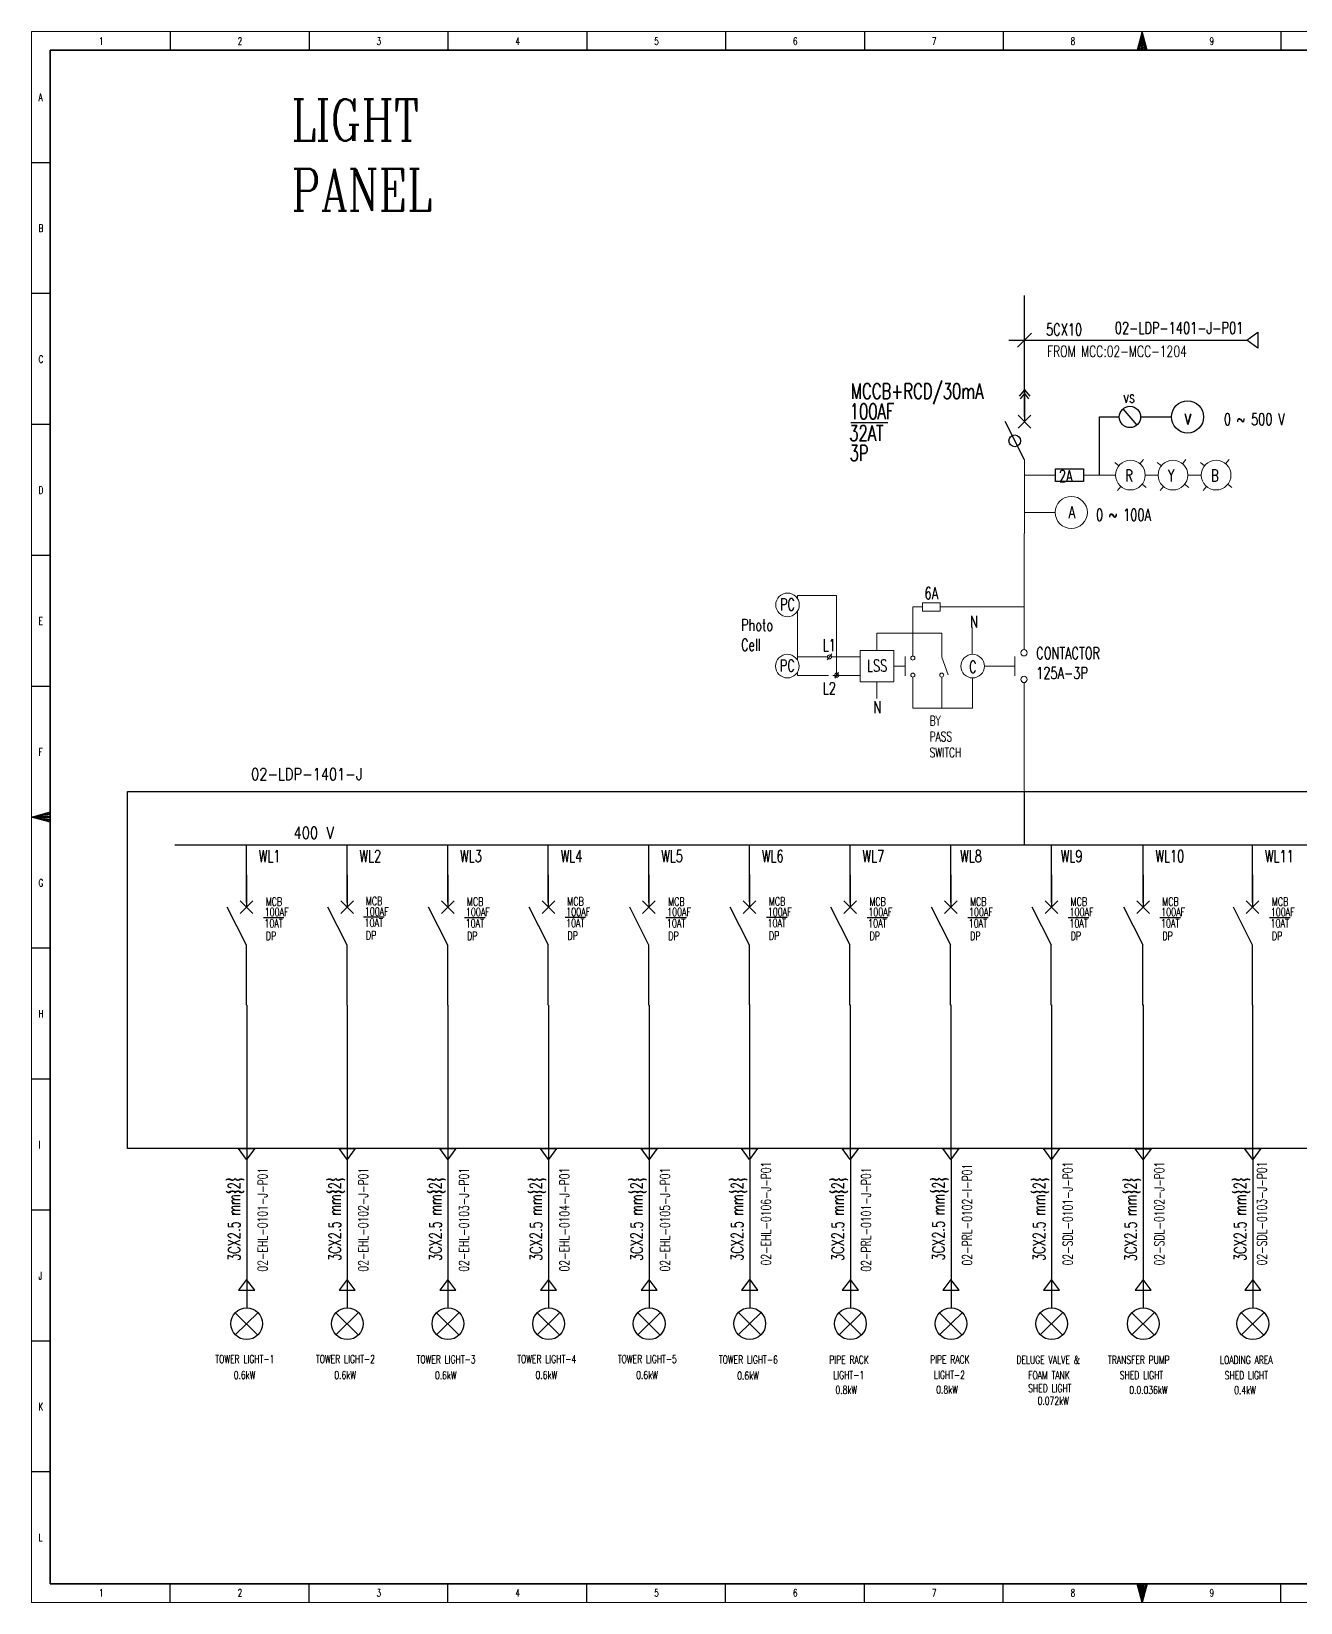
# Model space of a CAD drawing. Header units: millimetres. Extents: x 3292726 to 8935364, y 4222064 to 4817603.
# Drawn here: x 8094960 to 8575127, y 4223330 to 4817555 of the extents above; entities that cross this region are included whole.
import ezdxf
from ezdxf.enums import TextEntityAlignment as Align

# ---------------------------------------------------------------- set-up
doc = ezdxf.new("R2010")
doc.units = ezdxf.units.MM
for name, color, linetype in [('ELECTRICAL', 7, 'Continuous'), ('Label', 7, 'Continuous'), ('LGT1', 7, 'Continuous')]:
    doc.layers.add(name, color=color, linetype=linetype)
doc.styles.add('HZTXT', font='simplexs.shx', dxfattribs={"width": 0.7, "bigfont": 'hztxt.shx'})
doc.styles.add('ROMANS', font='txt.shx', dxfattribs={"width": 0.85})
doc.styles.get("Standard").update_dxf_attribs({"font": 'romanc.SHX', "width": 0.75, "bigfont": 'hztxt.shx'})
doc.styles.add('TEG BORDER', font='txt_qlt.shx', dxfattribs={"width": 0.7, "bigfont": 'hztxt.shx'})

# ---------------------------------------------------------------- blocks, each defined once
blk = doc.blocks.new('TEG BORDER A2')
for p, q in [((37.12, 420), (37.12, 415)), ((74.25, 420), (74.25, 415)), ((111.38, 420), (111.38, 415)), ((148.5, 420), (148.5, 415)), ((185.63, 420), (185.63, 415)), ((222.75, 420), (222.75, 415)), ((259.88, 420), (259.88, 415)), ((297, 420), (297, 415)), ((334.12, 420), (334.12, 415)), ((0, 385), (5, 385)), ((0, 350), (5, 350)), ((0, 315), (5, 315)), ((0, 280), (5, 280)), ((0, 245), (5, 245)), ((5, 210), (0, 210)), ((1.25, 210), (3.75, 210)), ((0, 175), (5, 175)), ((0, 140), (5, 140)), ((0, 105), (5, 105)), ((0, 70), (5, 70)), ((0, 35), (5, 35)), ((37.12, 0), (37.12, 5)), ((74.25, 0), (74.25, 5)), ((111.38, 0), (111.38, 5)), ((148.5, 0), (148.5, 5)), ((185.63, 0), (185.63, 5)), ((222.75, 0), (222.75, 5)), ((259.88, 0), (259.88, 5)), ((297, 0), (297, 5)), ((334.12, 0), (334.12, 5))]:
    blk.add_line(p, q)
at = {"linetype": 'Continuous'}
for p, q in [((489, 415), (5, 415)), ((5, 415), (5, 5)), ((5, 5), (489, 5))]:
    blk.add_line(p, q, dxfattribs=at)
at = {"color": 5, "lineweight": 15}
blk.add_lwpolyline([(0, 420), (594, 420), (594, 0), (0, 0)], close=True, dxfattribs=at)
for points in [[(297, 420), (295.66, 415), (298.34, 415), (297, 420), (296, 415), (296.33, 415), (297, 420), (296.67, 415), (297.33, 415), (297, 420), (297.67, 415), (298, 415), (297, 420)], [(0, 210), (5, 211.34), (5, 208.66), (0, 210), (5, 211), (5, 210.67), (0, 210), (5, 210.33), (5, 209.67), (0, 210), (5, 209.33), (5, 209), (0, 210)], [(297, 0), (295.66, 5), (298.34, 5), (297, 0), (296, 5), (296.33, 5), (297, 0), (296.67, 5), (297.33, 5), (297, 0), (297.67, 5), (298, 5), (297, 0)]]:
    blk.add_lwpolyline(points)
blk.add_lwpolyline([(5, 415), (589, 415), (589, 5), (5, 5)], close=True)
at = {"char_height": 2, "width": 2, "style": 'TEG BORDER'}
for s, insert, attachment_point in [('1', (18.05, 418.41), 1), ('2', (55.17, 418.41), 1), ('3', (92.3, 418.41), 1), ('4', (129.42, 418.41), 1), ('5', (166.55, 418.41), 1), ('6', (203.67, 418.41), 1), ('7', (240.8, 418.41), 1), ('8', (277.92, 418.41), 1), ('9', (315.05, 418.41), 1), ('A', (1.91, 403.39), 1), ('B', (1.91, 368.39), 1), ('C', (1.91, 333.39), 1), ('D', (1.91, 298.39), 1), ('E', (1.91, 263.39), 1), ('F', (1.91, 228.39), 1), ('G', (1.91, 193.39), 1), ('H', (1.91, 158.39), 1), ('I', (1.91, 123.39), 1), ('J', (1.91, 88.39), 1), ('K', (1.91, 53.39), 1), ('L', (1.91, 18.39), 1), ('1', (18.05, 1.59), 7), ('2', (55.17, 1.59), 7), ('3', (92.3, 1.59), 7), ('4', (129.42, 1.59), 7), ('5', (166.55, 1.59), 7), ('6', (203.67, 1.59), 7), ('7', (240.8, 1.59), 7), ('8', (277.92, 1.59), 7), ('9', (315.05, 1.59), 7)]:
    blk.add_mtext(s, dxfattribs=dict(at, insert=insert, attachment_point=attachment_point))
blk = doc.blocks.new('cb')
at = {"color": 7, "linetype": 'Continuous'}
for p, q in [((1409.02, -2241.93), (1413.02, -2245.93)), ((1413.02, -2241.93), (1409.02, -2245.93)), ((1411.02, -2255.93), (1404.95, -2243.93))]:
    blk.add_line(p, q, dxfattribs=at)

msp = doc.modelspace()

# ---------------------------------------------------------------- linework, layer by layer
at = {"color": 7, "lineweight": -3}
for p, q in [((8470629, 4671747), (8470629, 4717628)), ((8470629, 4682256), (8470629, 4669965)), ((8470513, 4530453), (8470513, 4509904)), ((8176325, 4488102), (8176325, 4509904)), ((8214392, 4488102), (8214392, 4509904)), ((8252459, 4488102), (8252459, 4509904)), ((8290525, 4488102), (8290525, 4509904)), ((8328592, 4488102), (8328592, 4509904)), ((8366658, 4488169), (8366658, 4509971)), ((8404725, 4488102), (8404725, 4509904)), ((8442791, 4488102), (8442791, 4509904)), ((8480858, 4488102), (8480858, 4509904)), ((8515525, 4488102), (8515525, 4509904)), ((8556969, 4488102), (8556969, 4509904)), ((8176325, 4498611), (8176325, 4486319)), ((8214392, 4498611), (8214392, 4486319)), ((8252459, 4498611), (8252459, 4486319)), ((8290525, 4498611), (8290525, 4486319)), ((8328592, 4498611), (8328592, 4486319)), ((8366658, 4498678), (8366658, 4486387)), ((8404725, 4498611), (8404725, 4486319)), ((8442791, 4498611), (8442791, 4486319)), ((8480858, 4498611), (8480858, 4486319)), ((8515525, 4498611), (8515525, 4486319)), ((8556969, 4498611), (8556969, 4486319)), ((8176409, 4449319), (8176409, 4334795)), ((8214476, 4449319), (8214476, 4334795)), ((8252543, 4449319), (8252543, 4334795)), ((8290609, 4449319), (8290609, 4334795)), ((8328676, 4449319), (8328676, 4334795)), ((8366672, 4449532), (8366742, 4334862)), ((8404739, 4449464), (8404809, 4334795)), ((8442805, 4449464), (8442875, 4334795)), ((8480872, 4449464), (8480942, 4334795)), ((8515539, 4449464), (8515609, 4334795)), ((8556983, 4449464), (8557053, 4334795)), ((8172083, 4332953), (8180618, 4324519)), ((8172109, 4324611), (8180691, 4332999)), ((8210150, 4332953), (8218685, 4324519)), ((8210176, 4324611), (8218757, 4332999)), ((8248217, 4332953), (8256752, 4324519)), ((8248242, 4324611), (8256824, 4332999)), ((8286283, 4332953), (8294818, 4324519)), ((8286309, 4324611), (8294890, 4332999)), ((8324350, 4332953), (8332885, 4324519)), ((8324376, 4324611), (8332957, 4332999)), ((8362416, 4333020), (8370951, 4324586)), ((8362442, 4324678), (8371024, 4333066)), ((8400483, 4332953), (8409018, 4324519)), ((8400509, 4324611), (8409090, 4332999)), ((8438549, 4332953), (8447084, 4324519)), ((8438575, 4324611), (8447157, 4332999)), ((8476616, 4332953), (8485151, 4324519)), ((8476642, 4324611), (8485223, 4332999)), ((8511283, 4332953), (8519818, 4324519)), ((8511309, 4324611), (8519890, 4332999)), ((8552727, 4332953), (8561262, 4324519)), ((8552753, 4324611), (8561335, 4332999))]:
    msp.add_line(p, q, dxfattribs=at)
at = {"linetype": 'ByBlock', "lineweight": -3}
for p, q in [((8464736, 4700791), (8554833, 4700791)), ((8473266, 4703428), (8467992, 4698154)), ((8470629, 4681956), (8468603, 4679557)), ((8470629, 4680583), (8469019, 4678618)), ((8470629, 4681956), (8472655, 4679557)), ((8470629, 4680583), (8472239, 4678618)), ((8149216, 4509904), (8754333, 4509904))]:
    msp.add_line(p, q, dxfattribs=at)
at = {"lineweight": -3}
for p, q in [((8405018, 4669691), (8418930, 4669691)), ((8182723, 4482433), (8190490, 4482433)), ((8220594, 4482629), (8228361, 4482629)), ((8258856, 4482433), (8266623, 4482433)), ((8296835, 4482520), (8304602, 4482520)), ((8334990, 4482433), (8342756, 4482433)), ((8373056, 4482500), (8380823, 4482500)), ((8411123, 4482433), (8418890, 4482433)), ((8449189, 4482433), (8456956, 4482433)), ((8487256, 4482433), (8495023, 4482433)), ((8521923, 4482433), (8529690, 4482433)), ((8563367, 4482433), (8571134, 4482433)), ((8176325, 4449319), (8176325, 4471919)), ((8214392, 4449319), (8214392, 4471919)), ((8252459, 4449319), (8252459, 4471919)), ((8290525, 4449319), (8290525, 4471919)), ((8328592, 4449319), (8328592, 4471919)), ((8366588, 4449386), (8366588, 4472030)), ((8404655, 4449319), (8404655, 4471962)), ((8442721, 4449319), (8442721, 4471962)), ((8480788, 4449319), (8480788, 4471962)), ((8515455, 4449319), (8515455, 4471962)), ((8556899, 4449319), (8556899, 4471962))]:
    msp.add_line(p, q, dxfattribs=at)
at = {"linetype": 'ByBlock', "lineweight": 13}
for p, q in [((8470614, 4627639), (8470614, 4655608)), ((8470614, 4635645), (8482311, 4635645)), ((8470513, 4583746), (8470513, 4627639)), ((8450886, 4581963), (8450885, 4592187)), ((8439382, 4580897), (8441773, 4574233)), ((8414870, 4571611), (8414870, 4565323)), ((8470513, 4571275), (8470513, 4530675))]:
    msp.add_line(p, q, dxfattribs=at)
at = {"lineweight": 13}
for p, q in [((8506356, 4653282), (8504788, 4654533)), ((8514340, 4654061), (8515650, 4655626)), ((8522473, 4653282), (8520905, 4654533)), ((8530457, 4654061), (8531767, 4655626)), ((8538794, 4653282), (8537226, 4654533)), ((8546778, 4654061), (8548088, 4655626)), ((8470614, 4649750), (8482435, 4649750)), ((8493035, 4649750), (8505108, 4649750)), ((8505856, 4643927), (8507121, 4645438)), ((8516718, 4645020), (8515148, 4646272)), ((8521973, 4643927), (8523238, 4645438)), ((8532835, 4645020), (8531265, 4646272)), ((8538294, 4643927), (8539559, 4645438)), ((8549156, 4645020), (8547587, 4646272)), ((8384835, 4604164), (8399607, 4604164)), ((8399607, 4574012), (8399607, 4604164)), ((8428432, 4599872), (8428432, 4581328)), ((8470513, 4599872), (8438830, 4599872)), ((8384814, 4598319), (8384749, 4580411)), ((8414870, 4589929), (8439382, 4589929)), ((8439382, 4589929), (8439382, 4580897)), ((8395980, 4579847), (8397816, 4582113)), ((8397684, 4581001), (8408525, 4581001)), ((8466996, 4577506), (8455505, 4577506)), ((8466996, 4577506), (8466996, 4581173)), ((8466996, 4577506), (8466996, 4573839)), ((8408525, 4574012), (8398099, 4574012)), ((8398859, 4572927), (8400355, 4575097)), ((8428432, 4573333), (8428432, 4561629)), ((8439382, 4573335), (8439382, 4561629)), ((8451045, 4573047), (8451045, 4561629)), ((8428432, 4561629), (8451045, 4561629))]:
    msp.add_line(p, q, dxfattribs=at)
at = {"linetype": 'ByBlock', "lineweight": 5}
for p, q in [((8516353, 4649750), (8521225, 4649750)), ((8532470, 4649750), (8537546, 4649750))]:
    msp.add_line(p, q, dxfattribs=at)
at = {"lineweight": 5}
for p, q in [((8384835, 4604164), (8384831, 4602992)), ((8432034, 4599872), (8428432, 4599872)), ((8414870, 4583401), (8414870, 4589929)), ((8421215, 4577506), (8425543, 4577506)), ((8425543, 4577506), (8425543, 4581173)), ((8425543, 4577506), (8425543, 4573839))]:
    msp.add_line(p, q, dxfattribs=at)
at = {"linetype": 'ByBlock', "lineweight": -3}
msp.add_lwpolyline([(8558920, 4703841), (8558920, 4697741), (8554833, 4700791), (8558920, 4703841)], dxfattribs=at)
at = {"lineweight": 13}
for points in [[(8438830, 4601397), (8438830, 4598347), (8432034, 4598347), (8432034, 4601397)], [(8408525, 4583401), (8421215, 4583401), (8421215, 4571611), (8408525, 4571611)]]:
    msp.add_lwpolyline(points, close=True, dxfattribs=at)
for points in [[(8384749, 4579822), (8384749, 4581001), (8396142, 4581001)], [(8396557, 4574012), (8384749, 4574012), (8384749, 4575190)]]:
    msp.add_lwpolyline(points, dxfattribs=at)
msp.add_lwpolyline([(8131324, 4530027), (8768871, 4530027), (8768871, 4395050), (8131324, 4395050)], close=True)
at = {"lineweight": -3}
msp.add_circle((8466993, 4662713), 2215, dxfattribs=at)
at = {"lineweight": 13}
for centre, radius in [((8510730, 4649750), 5623), ((8526847, 4649750), 5623), ((8543169, 4649750), 5623), ((8381024, 4600669), 4460), ((8380937, 4577506), 4460), ((8396913, 4581001), 771), ((8451045, 4577506), 4460), ((8470513, 4582544), 1202), ((8428432, 4580558), 771), ((8399646, 4574069), 771), ((8428432, 4574103), 771), ((8439363, 4574105), 771), ((8470513, 4572478), 1202)]:
    msp.add_circle(centre, radius, dxfattribs=at)
at = {"linetype": 'ByBlock', "lineweight": 13}
msp.add_circle((8488380, 4635645), 6069, dxfattribs=at)
at = {"color": 7, "lineweight": -3}
for centre in [(8176409, 4328795), (8214476, 4328795), (8252543, 4328795), (8290609, 4328795), (8328676, 4328795), (8366742, 4328862), (8404809, 4328795), (8442875, 4328795), (8480942, 4328795), (8515609, 4328795), (8557053, 4328795)]:
    msp.add_circle(centre, 6000, dxfattribs=at)
at = {"layer": 'ELECTRICAL', "lineweight": -3}
for points in [[(8173335, 4395050), (8179436, 4395050), (8176385, 4390963), (8173335, 4395050)], [(8211402, 4395050), (8217502, 4395050), (8214452, 4390963), (8211402, 4395050)], [(8249468, 4395050), (8255569, 4395050), (8252519, 4390963), (8249468, 4395050)], [(8287535, 4395050), (8293635, 4395050), (8290585, 4390963), (8287535, 4395050)], [(8325602, 4395050), (8331702, 4395050), (8328652, 4390963), (8325602, 4395050)], [(8363620, 4395053), (8369721, 4395053), (8366671, 4390965), (8363620, 4395053)], [(8401719, 4395050), (8407820, 4395050), (8404769, 4390963), (8401719, 4395050)], [(8439788, 4395050), (8445889, 4395050), (8442838, 4390963), (8439788, 4395050)], [(8477855, 4395050), (8483955, 4395050), (8480905, 4390963), (8477855, 4395050)], [(8512522, 4394980), (8518622, 4394980), (8515572, 4390893), (8512522, 4394980)], [(8553966, 4395050), (8560067, 4395050), (8557016, 4390963), (8553966, 4395050)], [(8173334, 4341458), (8179435, 4341458), (8176385, 4345546), (8173334, 4341458)], [(8211401, 4341458), (8217501, 4341458), (8214451, 4345546), (8211401, 4341458)], [(8249468, 4341458), (8255568, 4341458), (8252518, 4345546), (8249468, 4341458)], [(8287534, 4341458), (8293634, 4341458), (8290584, 4345546), (8287534, 4341458)], [(8325601, 4341458), (8331701, 4341458), (8328651, 4345546), (8325601, 4341458)], [(8363667, 4341526), (8369768, 4341526), (8366717, 4345613), (8363667, 4341526)], [(8401734, 4341458), (8407834, 4341458), (8404784, 4345546), (8401734, 4341458)], [(8439800, 4341458), (8445901, 4341458), (8442851, 4345546), (8439800, 4341458)], [(8477867, 4341458), (8483967, 4341458), (8480917, 4345546), (8477867, 4341458)], [(8512534, 4341458), (8518634, 4341458), (8515584, 4345546), (8512534, 4341458)], [(8553978, 4341458), (8560079, 4341458), (8557028, 4345546), (8553978, 4341458)]]:
    msp.add_lwpolyline(points, dxfattribs=at)
at = {"layer": 'LGT1', "color": 7, "lineweight": -3}
for p, q in [((8499071, 4649750), (8499071, 4671738)), ((8499071, 4671738), (8506540, 4671738)), ((8507935, 4674789), (8513211, 4668688)), ((8514606, 4671738), (8526302, 4671738))]:
    msp.add_line(p, q, dxfattribs=at)
msp.add_lwpolyline([(8493035, 4652128), (8493035, 4647371), (8482435, 4647371), (8482435, 4652128)], close=True, dxfattribs=at)
for centre, radius in [((8532371, 4671738), 6069), ((8510573, 4671738), 4033)]:
    msp.add_circle(centre, radius, dxfattribs=at)

# ---------------------------------------------------------------- block references
at = {"xscale": 1414.822142748791, "yscale": 1414.822142748791, "zscale": 1414.822142748791}
msp.add_blockref('TEG BORDER A2', (8094960, 4223330), dxfattribs=at)
at = {"lineweight": -3, "xscale": 1200, "yscale": 1200, "zscale": 1200}
for p in [(6777411, 7362681), (6483107, 7179035), (6521174, 7179035), (6559240, 7179035), (6597307, 7179035), (6635373, 7179035), (6673440, 7179103), (6711506, 7179035), (6749573, 7179035), (6787640, 7179035), (6822307, 7179035), (6863751, 7179035)]:
    msp.add_blockref('cb', p, dxfattribs=at)

# ---------------------------------------------------------------- texts
at = {"linetype": 'ByBlock', "lineweight": -3, "style": 'HZTXT', "width": 0.7}
msp.add_text('02-LDP-1401-J-P01', height=4500, dxfattribs=at).set_placement((8504847, 4703156))
at = {"lineweight": -3, "style": 'ROMANS', "width": 0.8}
for s, p in [('02-LDP-1401-J', (8178067, 4534423)), ('400 V', (8194149, 4512202))]:
    msp.add_text(s, height=4500, dxfattribs=at).set_placement(p)
at = {"color": 7, "lineweight": -3, "style": 'HZTXT', "width": 0.7}
for s, p in [('TOWER LIGHT-1 ', (8164543, 4313927)), ('TOWER LIGHT-2 ', (8202610, 4313927)), ('TOWER LIGHT-3 ', (8240675, 4313811)), ('TOWER LIGHT-4 ', (8278743, 4313927)), ('TOWER LIGHT-5 ', (8316810, 4313927)), ('TOWER LIGHT-6 ', (8355034, 4313721)), ('PIPE RACK  ', (8396828, 4313687)), ('PIPE RACK  ', (8434953, 4313746)), ('DELUGE VALVE &', (8467612, 4313639)), ('TRANSFER PUMP ', (8502279, 4313639)), ('LOADING AREA ', (8544656, 4313600)), ('0.6kW', (8171506, 4307881)), ('0.6kW', (8209573, 4307881)), ('0.6kW', (8247638, 4307765)), ('0.6kW', (8285706, 4307881)), ('0.6kW', (8323773, 4307881)), ('0.6kW', (8361997, 4307675)), ('LIGHT-1', (8398314, 4307882)), ('LIGHT-2', (8436439, 4307942)), ('FOAM TANK', (8472083, 4307834)), ('SHED LIGHT', (8506750, 4307834)), ('SHED LIGHT', (8546429, 4307795)), ('0.8kW', (8399168, 4302285)), ('0.8kW', (8437293, 4302345)), ('SHED LIGHT', (8472083, 4302889)), ('0.0.036kW', (8510331, 4302237)), ('0.4kW', (8550010, 4302198)), ('0.072kW', (8475664, 4298180))]:
    msp.add_text(s, height=3000, dxfattribs=at).set_placement(p)
at = {"lineweight": 5}
note = msp.add_mtext_dynamic_manual_height_columns('LIGHT ', width=261.03, gutter_width=56736, heights=[7.73, 0], dxfattribs=dict(at, insert=(8136293, 4791997), char_height=15859.1, attachment_point=1))
for column, words in zip(note.columns.linked_columns, ['PANEL']):
    column.text = words
at = {"layer": 'ELECTRICAL', "linetype": 'Continuous', "style": 'HZTXT', "width": 0.7}
msp.add_text('FROM MCC:02-MCC-1204', height=4244.47, dxfattribs=at).set_placement((8479231, 4696562), align=Align.MIDDLE_LEFT)
at = {"layer": 'Label', "color": 7, "lineweight": -3, "style": 'HZTXT', "width": 0.7}
msp.add_text('100AF', height=5850, dxfattribs=at).set_placement((8404541, 4670933))
at = {"layer": 'LGT1', "color": 7, "lineweight": -3, "style": 'HZTXT', "width": 0.7}
for s, height, p in [('5CX10', 4500, (8478828, 4702551)), ('MCCB+RCD/30mA', 5850, (8405011, 4678592)), ('32AT', 5850, (8404381, 4662709)), ('3P', 5850, (8404501, 4655175)), ('WL1', 4500, (8180978, 4503415)), ('WL2', 4500, (8219045, 4503415)), ('WL3', 4500, (8257111, 4503415)), ('WL4', 4500, (8295178, 4503415)), ('WL5', 4500, (8333245, 4503415)), ('WL6', 4500, (8371311, 4503415)), ('WL7', 4500, (8409378, 4503415)), ('WL8', 4500, (8446302, 4503415)), ('WL9', 4500, (8484368, 4503415)), ('WL10', 4500, (8520178, 4503415)), ('WL11', 4500, (8561622, 4503415)), ('MCB', 3150, (8183595, 4486868)), ('MCB', 3150, (8221466, 4487064)), ('MCB', 3150, (8259728, 4486868)), ('MCB', 3150, (8297707, 4486956)), ('MCB', 3150, (8335861, 4486868)), ('MCB', 3150, (8373928, 4486935)), ('MCB', 3150, (8411994, 4486868)), ('MCB', 3150, (8450061, 4486868)), ('MCB', 3150, (8488128, 4486868)), ('MCB', 3150, (8522795, 4486868)), ('MCB', 3150, (8564239, 4486868)), ('10AT', 3150, (8183116, 4478685)), ('100AF', 3150, (8183184, 4482906)), ('10AT', 3150, (8220987, 4478881)), ('100AF', 3150, (8221054, 4483102)), ('10AT', 3150, (8259249, 4478685)), ('100AF', 3150, (8259317, 4482906)), ('10AT', 3150, (8297228, 4478772)), ('100AF', 3150, (8297296, 4482994)), ('10AT', 3150, (8335382, 4478685)), ('100AF', 3150, (8335450, 4482906)), ('10AT', 3150, (8373449, 4478752)), ('100AF', 3150, (8373517, 4482974)), ('10AT', 3150, (8411516, 4478685)), ('100AF', 3150, (8411583, 4482906)), ('10AT', 3150, (8449582, 4478685)), ('100AF', 3150, (8449650, 4482906)), ('10AT', 3150, (8487649, 4478685)), ('100AF', 3150, (8487716, 4482906)), ('10AT', 3150, (8522316, 4478685)), ('100AF', 3150, (8522383, 4482906)), ('10AT', 3150, (8563760, 4478685)), ('100AF', 3150, (8563828, 4482906)), ('DP', 3150, (8183637, 4473919)), ('DP', 3150, (8221508, 4474115)), ('DP', 3150, (8259770, 4473919)), ('DP', 3150, (8297749, 4474006)), ('DP', 3150, (8335903, 4473919)), ('DP', 3150, (8335916, 4473919)), ('DP', 3150, (8373970, 4473986)), ('DP', 3150, (8412037, 4473919)), ('DP', 3150, (8450103, 4473919)), ('DP', 3150, (8488170, 4473919)), ('DP', 3150, (8522837, 4473919)), ('DP', 3150, (8564281, 4473919))]:
    msp.add_text(s, height=height, dxfattribs=at).set_placement(p)
for s, height, p in [('02-EHL-0101-J-P01', 3645, (8184243, 4348504)), ('02-EHL-0102-J-P01', 3645, (8222310, 4348504)), ('02-EHL-0103-J-P01', 3645, (8260401, 4348471)), ('02-EHL-0104-J-P01', 3645, (8298418, 4348538)), ('02-EHL-0105-J-P01', 3645, (8336485, 4348538)), ('02-EHL-0106-J-P01', 3645, (8374701, 4350839)), ('02-PRL-0101-J-P01', 3645, (8412578, 4348505)), ('02-PRL-0102-I-P01', 3645, (8450795, 4350807)), ('02-SDL-0101-J-P01', 3645, (8488843, 4350831)), ('02-SDL-0102-J-P01', 3645, (8523510, 4350831)), ('02-SDL-0103-J-P01', 3645, (8562300, 4350856)), ('3CX2.5 mm{2}', 4500, (8173943, 4352559)), ('3CX2.5 mm{2}', 4500, (8212009, 4352559)), ('3CX2.5 mm{2}', 4500, (8250076, 4352559)), ('3CX2.5 mm{2}', 4500, (8288118, 4352527)), ('3CX2.5 mm{2}', 4500, (8326185, 4352527)), ('3CX2.5 mm{2}', 4500, (8364241, 4352579)), ('3CX2.5 mm{2}', 4500, (8402308, 4352533)), ('3CX2.5 mm{2}', 4500, (8440374, 4352722)), ('3CX2.5 mm{2}', 4500, (8478438, 4352527)), ('3CX2.5 mm{2}', 4500, (8513105, 4352457)), ('3CX2.5 mm{2}', 4500, (8554550, 4352527))]:
    msp.add_text(s, height=height, rotation=90, dxfattribs=at).set_placement(p)
at = {"layer": 'LGT1', "color": 7, "lineweight": -3, "attachment_point": 1, "style": 'HZTXT'}
for s, width, insert, char_height in [('vs', 0.966, (8508039, 4681583), 4500), ('v', 39.62, (8531063, 4675013), 6108), ('0 ~ 500 V', 31558.4, (8546125, 4673113), 4500), ('2A', 39.62, (8483710, 4651668), 4500), ('R', 39.62, (8508797, 4651822), 4500), ('Y', 39.62, (8524914, 4651822), 4500), ('B', 39.62, (8541235, 4651822), 4500), ('A', 2.8, (8487374, 4637966), 4500), ('0 ~ 100A', 27969.98, (8497727, 4637013), 4500), ('6A', 39.62, (8432852, 4607373), 4500), ('PC', 6.75, (8378174, 4603082), 4500), ('Photo Cell', 14.99, (8363428, 4595295), 4500), ('N', 2.59, (8450123, 4596572), 4500), ('L1', 6.75, (8394307, 4587660), 4500), ('CONTACTOR\\P125A-3P', 39.62, (8475093, 4584668), 4500), ('PC', 6.75, (8378088, 4579919), 4500), ('LSS', 6.75, (8411069, 4579918), 4500), ('C', 39.62, (8449706, 4579468), 4500), ('L2', 6.75, (8394307, 4571374), 4500), ('N', 2.59, (8413516, 4564255), 4500), ('BY PASS\\PSWITCH', 39.62, (8434757, 4558653), 3600)]:
    msp.add_mtext_dynamic_manual_height_columns(s, width=width, gutter_width=12.5, heights=[0], dxfattribs=dict(at, insert=insert, char_height=char_height))

doc.saveas('drawing.dxf')
